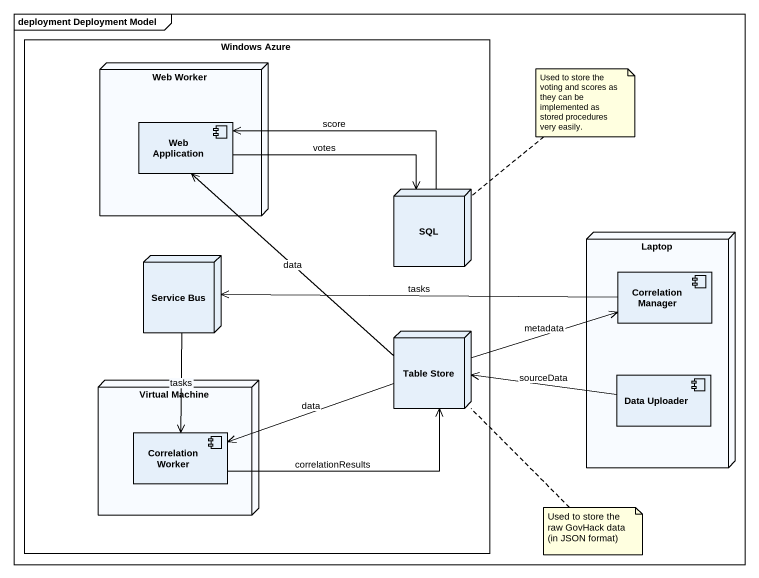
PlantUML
@startuml
mainframe deployment Deployment Model
rectangle "Windows Azure" as Windows_Azure {
  node "Web Worker" as Web_Worker {
    component "Web Application" as Web_Application
  }
  node SQL
  node "Service Bus" as Service_Bus
  node "Table Store" as Table_Store
  node "Virtual Machine" as Virtual_Machine {
    component "Correlation Worker" as Correlation_Worker
  }
}
node Laptop {
  component "Correlation Manager" as Correlation_Manager
  component "Data Uploader" as Data_Uploader
}
Web_Application <-right- SQL : score
Web_Application -right-> SQL : votes
Web_Application <-- Table_Store : data
Service_Bus --> Correlation_Worker : tasks
Correlation_Manager -left-> Service_Bus : tasks
Table_Store -right-> Correlation_Manager : metadata
Table_Store -left-> Correlation_Worker : data
Data_Uploader -left-> Table_Store : sourceData
Correlation_Worker -right-> Table_Store : correlationResults
note top of SQL : Used to store the voting and scores as they can be implemented as stored procedures very easily.
note bottom of Table_Store : Used to store the raw GovHack data (in JSON format)
@enduml
